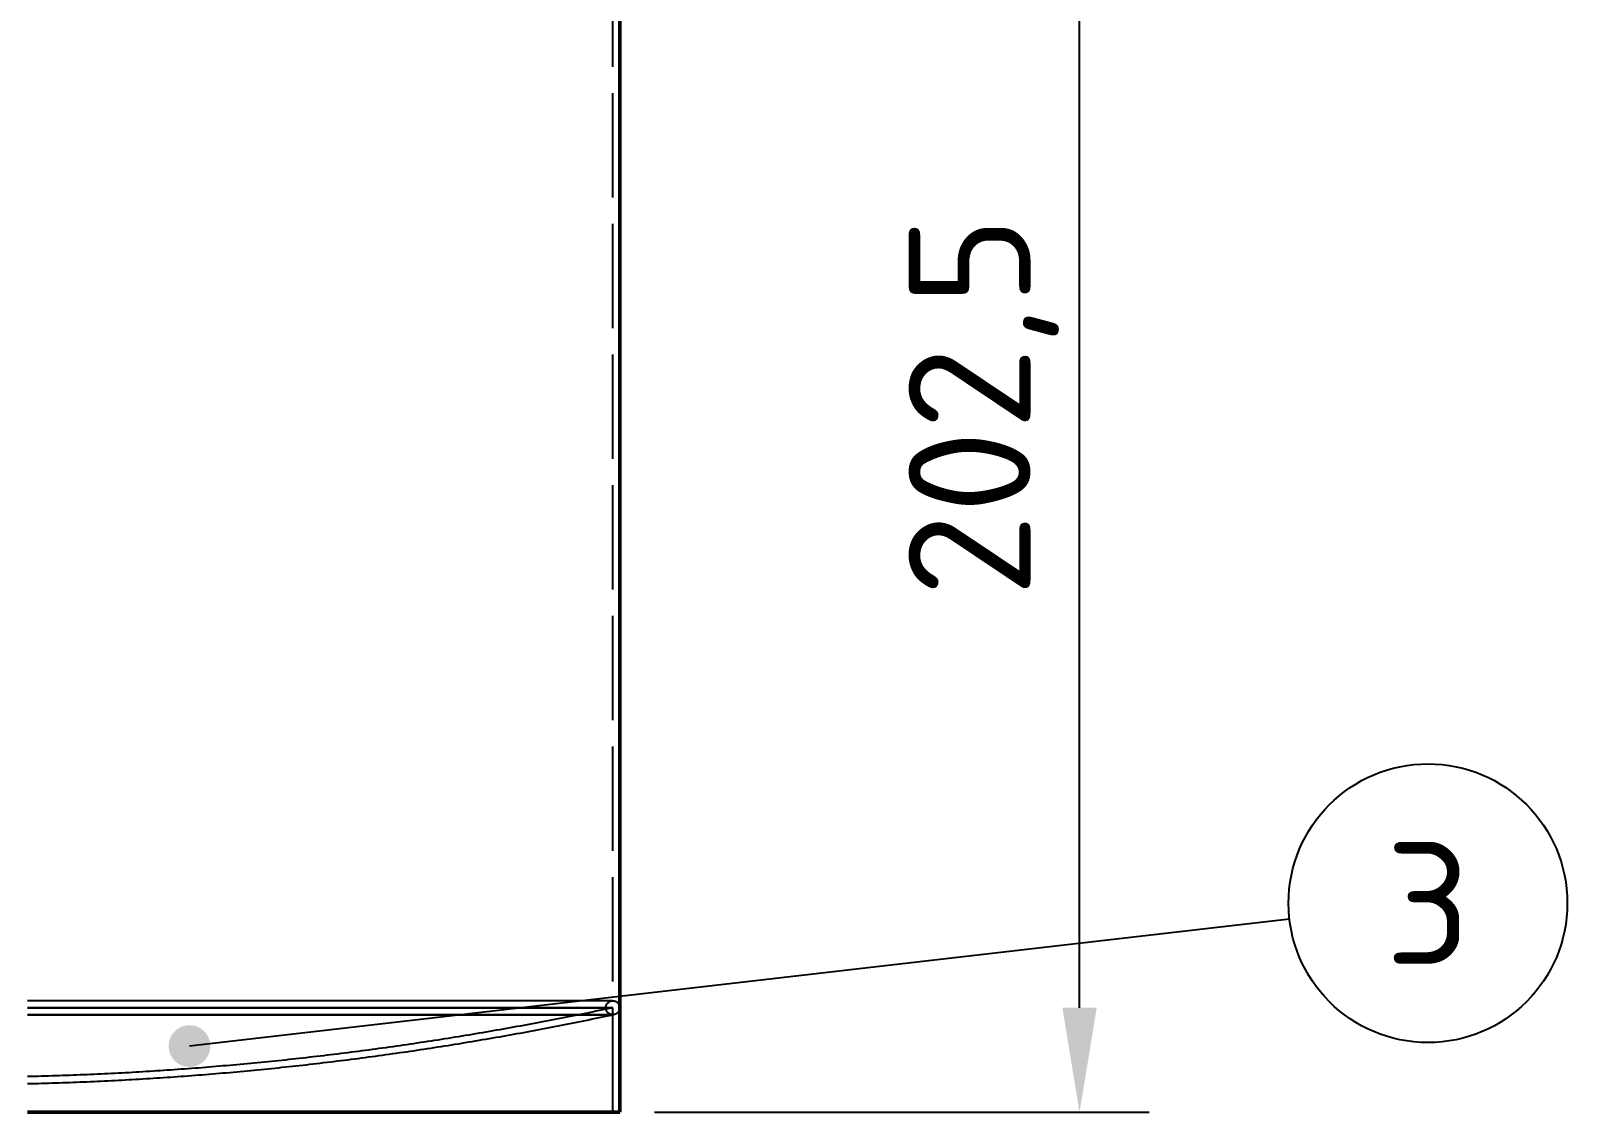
# Model space of a CAD drawing. Header units: millimetres. Extents: x 0 to 420, y 0 to 297.
# Drawn here: x 91.89 to 136, y 137 to 168.04 of the extents above; entities that cross this region are included whole.
import ezdxf
from ezdxf.enums import TextEntityAlignment as Align

# ---------------------------------------------------------------- set-up
doc = ezdxf.new("R2010")
doc.units = ezdxf.units.MM
doc.linetypes.add('ISO02-TRAZOS', pattern=[3.75, 3, -0.75])
for name, color, linetype, lineweight in [('01-VISIBLE', 7, 'CONTINUOUS', 50), ('02-OCULTA', 4, 'ISO02-TRAZOS', 25), ('04-COTA', 3, 'CONTINUOUS', 25), ('06-TEXTO', 7, 'CONTINUOUS', 25), ('08-FINA', 5, 'CONTINUOUS', 25)]:
    doc.layers.add(name, color=color, linetype=linetype, lineweight=lineweight)
doc.styles.add('ISO3098', font='isocpeur.ttf')
doc.dimstyles.new('FLAMA-ISO', dxfattribs={"dimtxt": 3.5, "dimasz": 3, "dimexe": 2, "dimexo": 1, "dimgap": 1, "dimtad": 1, "dimdec": 1, "dimtxsty": 'ISO3098', "dimcen": 2.5, "dimclrd": 3, "dimclre": 3, "dimclrt": 3, "dimazin": 3, "dimtfac": 1, "dimtmove": 0, "dimatfit": 3, "dimlwd": 25, "dimlwe": 25})

msp = doc.modelspace()

# ---------------------------------------------------------------- hatches: boundary and pattern name
at = {"layer": '08-FINA'}
h = msp.add_hatch(color=7, dxfattribs=at)
h.dxf.hatch_style = 1
edge = h.paths.add_edge_path()
edge.add_arc((96.45, 138.9), 0.6, 0, 360)

# ---------------------------------------------------------------- linework, layer by layer
at = {"layer": '01-VISIBLE'}
msp.add_line((108.8, 137), (108.8, 175.7), dxfattribs=at)
msp.add_lwpolyline([(91.8, 137), (91.9, 137), (92, 137), (92.1, 137), (92.2, 137), (92.3, 137), (92.4, 137), (92.5, 137), (92.6, 137), (92.7, 137), (92.8, 137), (92.9, 137), (93, 137), (93.1, 137), (93.2, 137), (93.3, 137), (93.4, 137), (93.5, 137), (93.6, 137), (93.7, 137), (93.8, 137), (93.9, 137), (94, 137), (94.1, 137), (94.2, 137), (94.3, 137), (94.4, 137), (94.5, 137), (94.6, 137), (94.7, 137), (94.8, 137), (94.9, 137), (95, 137), (95.1, 137), (95.2, 137), (95.3, 137), (95.4, 137), (95.5, 137), (95.6, 137), (95.7, 137), (95.8, 137), (95.9, 137), (96, 137), (96.1, 137), (96.2, 137), (96.3, 137), (96.4, 137), (96.5, 137), (96.6, 137), (96.7, 137), (96.8, 137), (96.9, 137), (97, 137), (97.1, 137), (97.2, 137), (97.3, 137), (97.4, 137), (97.5, 137), (97.6, 137), (97.7, 137), (97.8, 137), (97.9, 137), (98, 137), (98.1, 137), (98.2, 137), (98.3, 137), (98.4, 137), (98.5, 137), (98.6, 137), (98.7, 137), (98.8, 137), (98.9, 137), (99, 137), (99.1, 137), (99.2, 137), (99.3, 137), (99.4, 137), (99.5, 137), (99.6, 137), (99.7, 137), (99.8, 137), (99.9, 137), (100, 137), (100.1, 137), (100.2, 137), (100.3, 137), (100.4, 137), (100.5, 137), (100.6, 137), (100.7, 137), (100.8, 137), (100.9, 137), (101, 137), (101.1, 137), (101.2, 137), (101.3, 137), (101.4, 137), (101.5, 137), (101.6, 137), (101.7, 137), (101.8, 137), (101.9, 137), (102, 137), (102.1, 137), (102.2, 137), (102.3, 137), (102.4, 137), (102.5, 137), (102.6, 137), (102.7, 137), (102.8, 137), (102.9, 137), (103, 137), (103.1, 137), (103.2, 137), (103.3, 137), (103.4, 137), (103.5, 137), (103.6, 137), (103.7, 137), (103.8, 137), (103.9, 137), (104, 137), (104.1, 137), (104.2, 137), (104.3, 137), (104.4, 137), (104.5, 137), (104.6, 137), (104.7, 137), (104.8, 137), (104.9, 137), (105, 137), (105.1, 137), (105.2, 137), (105.3, 137), (105.4, 137), (105.5, 137), (105.6, 137), (105.7, 137), (105.8, 137), (105.9, 137), (106, 137), (106.1, 137), (106.2, 137), (106.3, 137), (106.4, 137), (106.5, 137), (106.6, 137), (106.7, 137), (106.8, 137), (106.9, 137), (107, 137), (107.1, 137), (107.2, 137), (107.3, 137), (107.4, 137), (107.5, 137), (107.6, 137), (107.7, 137), (107.8, 137), (107.9, 137), (108, 137), (108.1, 137), (108.2, 137), (108.3, 137), (108.4, 137), (108.5, 137), (108.6, 137), (108.7, 137), (108.8, 137)], dxfattribs=at)
at = {"layer": '02-OCULTA'}
for p, q in [((108.6, 137), (108.6, 232.2)), ((108.6, 139.8), (108.6, 140))]:
    msp.add_line(p, q, dxfattribs=at)
for points in [[(108.6, 140.2), (108.5, 140.2), (108.4, 140.2), (108.3, 140.2), (108.2, 140.2), (108.1, 140.2), (108, 140.2), (107.9, 140.2), (107.8, 140.2), (107.7, 140.2), (107.6, 140.2), (107.5, 140.2), (107.4, 140.2), (107.3, 140.2), (107.2, 140.2), (107.1, 140.2), (107, 140.2), (106.9, 140.2), (106.8, 140.2), (106.7, 140.2), (106.6, 140.2), (106.5, 140.2), (106.4, 140.2), (106.3, 140.2), (106.2, 140.2), (106.1, 140.2), (106, 140.2), (105.9, 140.2), (105.8, 140.2), (105.7, 140.2), (105.6, 140.2), (105.5, 140.2), (105.4, 140.2), (105.3, 140.2), (105.2, 140.2), (105.1, 140.2), (105, 140.2), (104.9, 140.2), (104.8, 140.2), (104.7, 140.2), (104.6, 140.2), (104.5, 140.2), (104.4, 140.2), (104.3, 140.2), (104.2, 140.2), (104.1, 140.2), (104, 140.2), (103.9, 140.2), (103.8, 140.2), (103.7, 140.2), (103.6, 140.2), (103.5, 140.2), (103.4, 140.2), (103.3, 140.2), (103.2, 140.2), (103.1, 140.2), (103, 140.2), (102.9, 140.2), (102.8, 140.2), (102.7, 140.2), (102.6, 140.2), (102.5, 140.2), (102.4, 140.2), (102.3, 140.2), (102.2, 140.2), (102.1, 140.2), (102, 140.2), (101.9, 140.2), (101.8, 140.2), (101.7, 140.2), (101.6, 140.2), (101.5, 140.2), (101.4, 140.2), (101.3, 140.2), (101.2, 140.2), (101.1, 140.2), (101, 140.2), (100.9, 140.2), (100.8, 140.2), (100.7, 140.2), (100.6, 140.2), (100.5, 140.2), (100.4, 140.2), (100.3, 140.2), (100.2, 140.2), (100.1, 140.2), (100, 140.2), (99.9, 140.2), (99.8, 140.2), (99.7, 140.2), (99.6, 140.2), (99.5, 140.2), (99.4, 140.2), (99.3, 140.2), (99.2, 140.2), (99.1, 140.2), (99, 140.2), (98.9, 140.2), (98.8, 140.2), (98.7, 140.2), (98.6, 140.2), (98.5, 140.2), (98.4, 140.2), (98.3, 140.2), (98.2, 140.2), (98.1, 140.2), (98, 140.2), (97.9, 140.2), (97.8, 140.2), (97.7, 140.2), (97.6, 140.2), (97.5, 140.2), (97.4, 140.2), (97.3, 140.2), (97.2, 140.2), (97.1, 140.2), (97, 140.2), (96.9, 140.2), (96.8, 140.2), (96.7, 140.2), (96.6, 140.2), (96.5, 140.2), (96.4, 140.2), (96.3, 140.2), (96.2, 140.2), (96.1, 140.2), (96, 140.2), (95.9, 140.2), (95.8, 140.2), (95.7, 140.2), (95.6, 140.2), (95.5, 140.2), (95.4, 140.2), (95.3, 140.2), (95.2, 140.2), (95.1, 140.2), (95, 140.2), (94.9, 140.2), (94.8, 140.2), (94.7, 140.2), (94.6, 140.2), (94.5, 140.2), (94.4, 140.2), (94.3, 140.2), (94.2, 140.2), (94.1, 140.2), (94, 140.2), (93.9, 140.2), (93.8, 140.2), (93.7, 140.2), (93.6, 140.2), (93.5, 140.2), (93.4, 140.2), (93.3, 140.2), (93.2, 140.2), (93.1, 140.2), (93, 140.2), (92.9, 140.2), (92.8, 140.2), (92.7, 140.2), (92.6, 140.2), (92.5, 140.2), (92.4, 140.2), (92.3, 140.2), (92.2, 140.2), (92.1, 140.2), (92, 140.2), (91.9, 140.2), (91.8, 140.2)], [(108.6, 140), (108.5, 140), (108.4, 140), (108.3, 140), (108.2, 140), (108.1, 140), (108, 140), (107.9, 140), (107.8, 140), (107.7, 140), (107.6, 140), (107.5, 140), (107.4, 140), (107.3, 140), (107.2, 140), (107.1, 140), (107, 140), (106.9, 140), (106.8, 140), (106.7, 140), (106.6, 140), (106.5, 140), (106.4, 140), (106.3, 140), (106.2, 140), (106.1, 140), (106, 140), (105.9, 140), (105.8, 140), (105.7, 140), (105.6, 140), (105.5, 140), (105.4, 140), (105.3, 140), (105.2, 140), (105.1, 140), (105, 140), (104.9, 140), (104.8, 140), (104.7, 140), (104.6, 140), (104.5, 140), (104.4, 140), (104.3, 140), (104.2, 140), (104.1, 140), (104, 140), (103.9, 140), (103.8, 140), (103.7, 140), (103.6, 140), (103.5, 140), (103.4, 140), (103.3, 140), (103.2, 140), (103.1, 140), (103, 140), (102.9, 140), (102.8, 140), (102.7, 140), (102.6, 140), (102.5, 140), (102.4, 140), (102.3, 140), (102.2, 140), (102.1, 140), (102, 140), (101.9, 140), (101.8, 140), (101.7, 140), (101.6, 140), (101.5, 140), (101.4, 140), (101.3, 140), (101.2, 140), (101.1, 140), (101, 140), (100.9, 140), (100.8, 140), (100.7, 140), (100.6, 140), (100.5, 140), (100.4, 140), (100.3, 140), (100.2, 140), (100.1, 140), (100, 140), (99.9, 140), (99.8, 140), (99.7, 140), (99.6, 140), (99.5, 140), (99.4, 140), (99.3, 140), (99.2, 140), (99.1, 140), (99, 140), (98.9, 140), (98.8, 140), (98.7, 140), (98.6, 140), (98.5, 140), (98.4, 140), (98.3, 140), (98.2, 140), (98.1, 140), (98, 140), (97.9, 140), (97.8, 140), (97.7, 140), (97.6, 140), (97.5, 140), (97.4, 140), (97.3, 140), (97.2, 140), (97.1, 140), (97, 140), (96.9, 140), (96.8, 140), (96.7, 140), (96.6, 140), (96.5, 140), (96.4, 140), (96.3, 140), (96.2, 140), (96.1, 140), (96, 140), (95.9, 140), (95.8, 140), (95.7, 140), (95.6, 140), (95.5, 140), (95.4, 140), (95.3, 140), (95.2, 140), (95.1, 140), (95, 140), (94.9, 140), (94.8, 140), (94.7, 140), (94.6, 140), (94.5, 140), (94.4, 140), (94.3, 140), (94.2, 140), (94.1, 140), (94, 140), (93.9, 140), (93.8, 140), (93.7, 140), (93.6, 140), (93.5, 140), (93.4, 140), (93.3, 140), (93.2, 140), (93.1, 140), (93, 140), (92.9, 140), (92.8, 140), (92.7, 140), (92.6, 140), (92.5, 140), (92.4, 140), (92.3, 140), (92.2, 140), (92.1, 140), (92, 140), (91.9, 140), (91.8, 140)], [(91.8, 140), (91.9, 140), (92, 140), (92.1, 140), (92.2, 140), (92.3, 140), (92.4, 140), (92.5, 140), (92.6, 140), (92.7, 140), (92.8, 140), (92.9, 140), (93, 140), (93.1, 140), (93.2, 140), (93.3, 140), (93.4, 140), (93.5, 140), (93.6, 140), (93.7, 140), (93.8, 140), (93.9, 140), (94, 140), (94.1, 140), (94.2, 140), (94.3, 140), (94.4, 140), (94.5, 140), (94.6, 140), (94.7, 140), (94.8, 140), (94.9, 140), (95, 140), (95.1, 140), (95.2, 140), (95.3, 140), (95.4, 140), (95.5, 140), (95.6, 140), (95.7, 140), (95.8, 140), (95.9, 140), (96, 140), (96.1, 140), (96.2, 140), (96.3, 140), (96.4, 140), (96.5, 140), (96.6, 140), (96.7, 140), (96.8, 140), (96.9, 140), (97, 140), (97.1, 140), (97.2, 140), (97.3, 140), (97.4, 140), (97.5, 140), (97.6, 140), (97.7, 140), (97.8, 140), (97.9, 140), (98, 140), (98.1, 140), (98.2, 140), (98.3, 140), (98.4, 140), (98.5, 140), (98.6, 140), (98.7, 140), (98.8, 140), (98.9, 140), (99, 140), (99.1, 140), (99.2, 140), (99.3, 140), (99.4, 140), (99.5, 140), (99.6, 140), (99.7, 140), (99.8, 140), (99.9, 140), (100, 140), (100.1, 140), (100.2, 140), (100.3, 140), (100.4, 140), (100.5, 140), (100.6, 140), (100.7, 140), (100.8, 140), (100.9, 140), (101, 140), (101.1, 140), (101.2, 140), (101.3, 140), (101.4, 140), (101.5, 140), (101.6, 140), (101.7, 140), (101.8, 140), (101.9, 140), (102, 140), (102.1, 140), (102.2, 140), (102.3, 140), (102.4, 140), (102.5, 140), (102.6, 140), (102.7, 140), (102.8, 140), (102.9, 140), (103, 140), (103.1, 140), (103.2, 140), (103.3, 140), (103.4, 140), (103.5, 140), (103.6, 140), (103.7, 140), (103.8, 140), (103.9, 140), (104, 140), (104.1, 140), (104.2, 140), (104.3, 140), (104.4, 140), (104.5, 140), (104.6, 140), (104.7, 140), (104.8, 140), (104.9, 140), (105, 140), (105.1, 140), (105.2, 140), (105.3, 140), (105.4, 140), (105.5, 140), (105.6, 140), (105.7, 140), (105.8, 140), (105.9, 140), (106, 140), (106.1, 140), (106.2, 140), (106.3, 140), (106.4, 140), (106.5, 140), (106.6, 140), (106.7, 140), (106.8, 140), (106.9, 140), (107, 140), (107.1, 140), (107.2, 140), (107.3, 140), (107.4, 140), (107.5, 140), (107.6, 140), (107.7, 140), (107.8, 140), (107.9, 140), (108, 140), (108.1, 140), (108.2, 140), (108.3, 140), (108.4, 140), (108.5, 140), (108.6, 140)], [(108.6, 140), (108.502, 139.979), (108.404, 139.959), (108.306, 139.938), (108.208, 139.918), (108.11, 139.897), (108.011, 139.877), (107.913, 139.857), (107.815, 139.837), (107.717, 139.817), (107.619, 139.797), (107.52, 139.777), (107.422, 139.757), (107.324, 139.738), (107.226, 139.718), (107.127, 139.699), (107.029, 139.68), (106.931, 139.661), (106.832, 139.642), (106.734, 139.623), (106.635, 139.604), (106.537, 139.585), (106.438, 139.567), (106.34, 139.548), (106.241, 139.53), (106.143, 139.512), (106.044, 139.493), (105.946, 139.475), (105.847, 139.457), (105.748, 139.439), (105.65, 139.422), (105.551, 139.404), (105.452, 139.387), (105.354, 139.369), (105.255, 139.352), (105.156, 139.335), (105.058, 139.317), (104.959, 139.3), (104.86, 139.284), (104.761, 139.267), (104.662, 139.25), (104.564, 139.234), (104.465, 139.217), (104.366, 139.201), (104.267, 139.185), (104.168, 139.168), (104.069, 139.152), (103.97, 139.136), (103.871, 139.121), (103.772, 139.105), (103.673, 139.089), (103.574, 139.074), (103.475, 139.058), (103.376, 139.043), (103.277, 139.028), (103.178, 139.013), (103.079, 138.998), (102.98, 138.983), (102.881, 138.968), (102.782, 138.954), (102.682, 138.939), (102.583, 138.925), (102.484, 138.911), (102.385, 138.896), (102.286, 138.882), (102.186, 138.868), (102.087, 138.854), (101.988, 138.841), (101.889, 138.827), (101.789, 138.814), (101.69, 138.8), (101.591, 138.787), (101.491, 138.774), (101.392, 138.761), (101.293, 138.748), (101.193, 138.735), (101.094, 138.722), (100.994, 138.709), (100.895, 138.697), (100.795, 138.684), (100.696, 138.672), (100.597, 138.66), (100.497, 138.648), (100.398, 138.636), (100.298, 138.624), (100.199, 138.612), (100.099, 138.6), (99.999, 138.589), (99.9, 138.577), (99.8, 138.566), (99.701, 138.555), (99.601, 138.544), (99.502, 138.533), (99.402, 138.522), (99.302, 138.511), (99.203, 138.5), (99.103, 138.49), (99.003, 138.479), (98.904, 138.469), (98.804, 138.459), (98.704, 138.449), (98.604, 138.439), (98.505, 138.429), (98.405, 138.419), (98.305, 138.41), (98.206, 138.4), (98.106, 138.391), (98.006, 138.381), (97.906, 138.372), (97.806, 138.363), (97.707, 138.354), (97.607, 138.345), (97.507, 138.336), (97.407, 138.328), (97.307, 138.319), (97.207, 138.311), (97.107, 138.302), (97.008, 138.294), (96.908, 138.286), (96.808, 138.278), (96.708, 138.27), (96.608, 138.262), (96.508, 138.255), (96.408, 138.247), (96.308, 138.24), (96.208, 138.233), (96.108, 138.225), (96.008, 138.218), (95.908, 138.211), (95.808, 138.204), (95.708, 138.198), (95.608, 138.191), (95.508, 138.185), (95.408, 138.178), (95.308, 138.172), (95.208, 138.166), (95.108, 138.16), (95.008, 138.154), (94.908, 138.148), (94.808, 138.142), (94.708, 138.136), (94.608, 138.131), (94.508, 138.126), (94.408, 138.12), (94.308, 138.115), (94.208, 138.11), (94.108, 138.105), (94.007, 138.1), (93.907, 138.096), (93.807, 138.091), (93.707, 138.087), (93.607, 138.082), (93.507, 138.078), (93.407, 138.074), (93.307, 138.07), (93.207, 138.066), (93.106, 138.062), (93.006, 138.058), (92.906, 138.055), (92.806, 138.051), (92.706, 138.048), (92.606, 138.045), (92.505, 138.042), (92.405, 138.039), (92.305, 138.036), (92.205, 138.033), (92.105, 138.03), (92.005, 138.028), (91.904, 138.025), (91.804, 138.023)], [(108.6, 140.2), (108.5, 140.2), (108.399, 140.2), (108.299, 140.2), (108.199, 140.2), (108.099, 140.2), (107.998, 140.2), (107.898, 140.2), (107.798, 140.2), (107.698, 140.2), (107.597, 140.2), (107.497, 140.2), (107.397, 140.2), (107.297, 140.2), (107.196, 140.2), (107.096, 140.2), (106.996, 140.2), (106.895, 140.2), (106.795, 140.2), (106.695, 140.2), (106.595, 140.2), (106.494, 140.2), (106.394, 140.2), (106.294, 140.2), (106.194, 140.2), (106.093, 140.2), (105.993, 140.2), (105.893, 140.2), (105.793, 140.2), (105.692, 140.2), (105.592, 140.2), (105.492, 140.2), (105.391, 140.2), (105.291, 140.2), (105.191, 140.2), (105.091, 140.2), (104.99, 140.2), (104.89, 140.2), (104.79, 140.2), (104.69, 140.2), (104.589, 140.2), (104.489, 140.2), (104.389, 140.2), (104.289, 140.2), (104.188, 140.2), (104.088, 140.2), (103.988, 140.2), (103.887, 140.2), (103.787, 140.2), (103.687, 140.2), (103.587, 140.2), (103.486, 140.2), (103.386, 140.2), (103.286, 140.2), (103.186, 140.2), (103.085, 140.2), (102.985, 140.2), (102.885, 140.2), (102.785, 140.2), (102.684, 140.2), (102.584, 140.2), (102.484, 140.2), (102.383, 140.2), (102.283, 140.2), (102.183, 140.2), (102.083, 140.2), (101.982, 140.2), (101.882, 140.2), (101.782, 140.2), (101.682, 140.2), (101.581, 140.2), (101.481, 140.2), (101.381, 140.2), (101.281, 140.2), (101.18, 140.2), (101.08, 140.2), (100.98, 140.2), (100.879, 140.2), (100.779, 140.2), (100.679, 140.2), (100.579, 140.2), (100.478, 140.2), (100.378, 140.2), (100.278, 140.2), (100.178, 140.2), (100.077, 140.2), (99.977, 140.2), (99.877, 140.2), (99.777, 140.2), (99.676, 140.2), (99.576, 140.2), (99.476, 140.2), (99.375, 140.2), (99.275, 140.2), (99.175, 140.2), (99.075, 140.2), (98.974, 140.2), (98.874, 140.2), (98.774, 140.2), (98.674, 140.2), (98.573, 140.2), (98.473, 140.2), (98.373, 140.2), (98.273, 140.2), (98.172, 140.2), (98.072, 140.2), (97.972, 140.2), (97.871, 140.2), (97.771, 140.2), (97.671, 140.2), (97.571, 140.2), (97.47, 140.2), (97.37, 140.2), (97.27, 140.2), (97.17, 140.2), (97.069, 140.2), (96.969, 140.2), (96.869, 140.2), (96.769, 140.2), (96.668, 140.2), (96.568, 140.2), (96.468, 140.2), (96.367, 140.2), (96.267, 140.2), (96.167, 140.2), (96.067, 140.2), (95.966, 140.2), (95.866, 140.2), (95.766, 140.2), (95.666, 140.2), (95.565, 140.2), (95.465, 140.2), (95.365, 140.2), (95.265, 140.2), (95.164, 140.2), (95.064, 140.2), (94.964, 140.2), (94.863, 140.2), (94.763, 140.2), (94.663, 140.2), (94.563, 140.2), (94.462, 140.2), (94.362, 140.2), (94.262, 140.2), (94.162, 140.2), (94.061, 140.2), (93.961, 140.2), (93.861, 140.2), (93.761, 140.2), (93.66, 140.2), (93.56, 140.2), (93.46, 140.2), (93.359, 140.2), (93.259, 140.2), (93.159, 140.2), (93.059, 140.2), (92.958, 140.2), (92.858, 140.2), (92.758, 140.2), (92.658, 140.2), (92.557, 140.2), (92.457, 140.2), (92.357, 140.2), (92.257, 140.2), (92.156, 140.2), (92.056, 140.2), (91.956, 140.2), (91.855, 140.2)], [(108.6, 139.8), (108.5, 139.8), (108.4, 139.8), (108.3, 139.8), (108.2, 139.8), (108.1, 139.8), (108, 139.8), (107.9, 139.8), (107.8, 139.8), (107.7, 139.8), (107.6, 139.8), (107.5, 139.8), (107.4, 139.8), (107.3, 139.8), (107.2, 139.8), (107.1, 139.8), (107, 139.8), (106.9, 139.8), (106.8, 139.8), (106.7, 139.8), (106.6, 139.8), (106.5, 139.8), (106.4, 139.8), (106.3, 139.8), (106.2, 139.8), (106.1, 139.8), (106, 139.8), (105.9, 139.8), (105.8, 139.8), (105.7, 139.8), (105.6, 139.8), (105.5, 139.8), (105.4, 139.8), (105.3, 139.8), (105.2, 139.8), (105.1, 139.8), (105, 139.8), (104.9, 139.8), (104.8, 139.8), (104.7, 139.8), (104.6, 139.8), (104.5, 139.8), (104.4, 139.8), (104.3, 139.8), (104.2, 139.8), (104.1, 139.8), (104, 139.8), (103.9, 139.8), (103.8, 139.8), (103.7, 139.8), (103.6, 139.8), (103.5, 139.8), (103.4, 139.8), (103.3, 139.8), (103.2, 139.8), (103.1, 139.8), (103, 139.8), (102.9, 139.8), (102.8, 139.8), (102.7, 139.8), (102.6, 139.8), (102.5, 139.8), (102.4, 139.8), (102.3, 139.8), (102.2, 139.8), (102.1, 139.8), (102, 139.8), (101.9, 139.8), (101.8, 139.8), (101.7, 139.8), (101.6, 139.8), (101.5, 139.8), (101.4, 139.8), (101.3, 139.8), (101.2, 139.8), (101.1, 139.8), (101, 139.8), (100.9, 139.8), (100.8, 139.8), (100.7, 139.8), (100.6, 139.8), (100.5, 139.8), (100.4, 139.8), (100.3, 139.8), (100.2, 139.8), (100.1, 139.8), (100, 139.8), (99.9, 139.8), (99.8, 139.8), (99.7, 139.8), (99.6, 139.8), (99.5, 139.8), (99.4, 139.8), (99.3, 139.8), (99.2, 139.8), (99.1, 139.8), (99, 139.8), (98.9, 139.8), (98.8, 139.8), (98.7, 139.8), (98.6, 139.8), (98.5, 139.8), (98.4, 139.8), (98.3, 139.8), (98.2, 139.8), (98.1, 139.8), (98, 139.8), (97.9, 139.8), (97.8, 139.8), (97.7, 139.8), (97.6, 139.8), (97.5, 139.8), (97.4, 139.8), (97.3, 139.8), (97.2, 139.8), (97.1, 139.8), (97, 139.8), (96.9, 139.8), (96.8, 139.8), (96.7, 139.8), (96.6, 139.8), (96.5, 139.8), (96.4, 139.8), (96.3, 139.8), (96.2, 139.8), (96.1, 139.8), (96, 139.8), (95.9, 139.8), (95.8, 139.8), (95.7, 139.8), (95.6, 139.8), (95.5, 139.8), (95.4, 139.8), (95.3, 139.8), (95.2, 139.8), (95.1, 139.8), (95, 139.8), (94.9, 139.8), (94.8, 139.8), (94.7, 139.8), (94.6, 139.8), (94.5, 139.8), (94.4, 139.8), (94.3, 139.8), (94.2, 139.8), (94.1, 139.8), (94, 139.8), (93.9, 139.8), (93.8, 139.8), (93.7, 139.8), (93.6, 139.8), (93.5, 139.8), (93.4, 139.8), (93.3, 139.8), (93.2, 139.8), (93.1, 139.8), (93, 139.8), (92.9, 139.8), (92.8, 139.8), (92.7, 139.8), (92.6, 139.8), (92.5, 139.8), (92.4, 139.8), (92.3, 139.8), (92.2, 139.8), (92.1, 139.8), (92, 139.8), (91.9, 139.8), (91.8, 139.8)], [(91.8, 139.8), (91.9, 139.8), (92, 139.8), (92.1, 139.8), (92.2, 139.8), (92.3, 139.8), (92.4, 139.8), (92.5, 139.8), (92.6, 139.8), (92.7, 139.8), (92.8, 139.8), (92.9, 139.8), (93, 139.8), (93.1, 139.8), (93.2, 139.8), (93.3, 139.8), (93.4, 139.8), (93.5, 139.8), (93.6, 139.8), (93.7, 139.8), (93.8, 139.8), (93.9, 139.8), (94, 139.8), (94.1, 139.8), (94.2, 139.8), (94.3, 139.8), (94.4, 139.8), (94.5, 139.8), (94.6, 139.8), (94.7, 139.8), (94.8, 139.8), (94.9, 139.8), (95, 139.8), (95.1, 139.8), (95.2, 139.8), (95.3, 139.8), (95.4, 139.8), (95.5, 139.8), (95.6, 139.8), (95.7, 139.8), (95.8, 139.8), (95.9, 139.8), (96, 139.8), (96.1, 139.8), (96.2, 139.8), (96.3, 139.8), (96.4, 139.8), (96.5, 139.8), (96.6, 139.8), (96.7, 139.8), (96.8, 139.8), (96.9, 139.8), (97, 139.8), (97.1, 139.8), (97.2, 139.8), (97.3, 139.8), (97.4, 139.8), (97.5, 139.8), (97.6, 139.8), (97.7, 139.8), (97.8, 139.8), (97.9, 139.8), (98, 139.8), (98.1, 139.8), (98.2, 139.8), (98.3, 139.8), (98.4, 139.8), (98.5, 139.8), (98.6, 139.8), (98.7, 139.8), (98.8, 139.8), (98.9, 139.8), (99, 139.8), (99.1, 139.8), (99.2, 139.8), (99.3, 139.8), (99.4, 139.8), (99.5, 139.8), (99.6, 139.8), (99.7, 139.8), (99.8, 139.8), (99.9, 139.8), (100, 139.8), (100.1, 139.8), (100.2, 139.8), (100.3, 139.8), (100.4, 139.8), (100.5, 139.8), (100.6, 139.8), (100.7, 139.8), (100.8, 139.8), (100.9, 139.8), (101, 139.8), (101.1, 139.8), (101.2, 139.8), (101.3, 139.8), (101.4, 139.8), (101.5, 139.8), (101.6, 139.8), (101.7, 139.8), (101.8, 139.8), (101.9, 139.8), (102, 139.8), (102.1, 139.8), (102.2, 139.8), (102.3, 139.8), (102.4, 139.8), (102.5, 139.8), (102.6, 139.8), (102.7, 139.8), (102.8, 139.8), (102.9, 139.8), (103, 139.8), (103.1, 139.8), (103.2, 139.8), (103.3, 139.8), (103.4, 139.8), (103.5, 139.8), (103.6, 139.8), (103.7, 139.8), (103.8, 139.8), (103.9, 139.8), (104, 139.8), (104.1, 139.8), (104.2, 139.8), (104.3, 139.8), (104.4, 139.8), (104.5, 139.8), (104.6, 139.8), (104.7, 139.8), (104.8, 139.8), (104.9, 139.8), (105, 139.8), (105.1, 139.8), (105.2, 139.8), (105.3, 139.8), (105.4, 139.8), (105.5, 139.8), (105.6, 139.8), (105.7, 139.8), (105.8, 139.8), (105.9, 139.8), (106, 139.8), (106.1, 139.8), (106.2, 139.8), (106.3, 139.8), (106.4, 139.8), (106.5, 139.8), (106.6, 139.8), (106.7, 139.8), (106.8, 139.8), (106.9, 139.8), (107, 139.8), (107.1, 139.8), (107.2, 139.8), (107.3, 139.8), (107.4, 139.8), (107.5, 139.8), (107.6, 139.8), (107.7, 139.8), (107.8, 139.8), (107.9, 139.8), (108, 139.8), (108.1, 139.8), (108.2, 139.8), (108.3, 139.8), (108.4, 139.8), (108.5, 139.8), (108.6, 139.8)], [(91.8, 139.8), (91.9, 139.8), (92, 139.8), (92.1, 139.8), (92.2, 139.8), (92.3, 139.8), (92.4, 139.8), (92.5, 139.8), (92.6, 139.8), (92.7, 139.8), (92.8, 139.8), (92.9, 139.8), (93, 139.8), (93.1, 139.8), (93.2, 139.8), (93.3, 139.8), (93.4, 139.8), (93.5, 139.8), (93.6, 139.8), (93.7, 139.8), (93.8, 139.8), (93.9, 139.8), (94, 139.8), (94.1, 139.8), (94.2, 139.8), (94.3, 139.8), (94.4, 139.8), (94.5, 139.8), (94.6, 139.8), (94.7, 139.8), (94.8, 139.8), (94.9, 139.8), (95, 139.8), (95.1, 139.8), (95.2, 139.8), (95.3, 139.8), (95.4, 139.8), (95.5, 139.8), (95.6, 139.8), (95.7, 139.8), (95.8, 139.8), (95.9, 139.8), (96, 139.8), (96.1, 139.8), (96.2, 139.8), (96.3, 139.8), (96.4, 139.8), (96.5, 139.8), (96.6, 139.8), (96.7, 139.8), (96.8, 139.8), (96.9, 139.8), (97, 139.8), (97.1, 139.8), (97.2, 139.8), (97.3, 139.8), (97.4, 139.8), (97.5, 139.8), (97.6, 139.8), (97.7, 139.8), (97.8, 139.8), (97.9, 139.8), (98, 139.8), (98.1, 139.8), (98.2, 139.8), (98.3, 139.8), (98.4, 139.8), (98.5, 139.8), (98.6, 139.8), (98.7, 139.8), (98.8, 139.8), (98.9, 139.8), (99, 139.8), (99.1, 139.8), (99.2, 139.8), (99.3, 139.8), (99.4, 139.8), (99.5, 139.8), (99.6, 139.8), (99.7, 139.8), (99.8, 139.8), (99.9, 139.8), (100, 139.8), (100.1, 139.8), (100.2, 139.8), (100.3, 139.8), (100.4, 139.8), (100.5, 139.8), (100.6, 139.8), (100.7, 139.8), (100.8, 139.8), (100.9, 139.8), (101, 139.8), (101.1, 139.8), (101.2, 139.8), (101.3, 139.8), (101.4, 139.8), (101.5, 139.8), (101.6, 139.8), (101.7, 139.8), (101.8, 139.8), (101.9, 139.8), (102, 139.8), (102.1, 139.8), (102.2, 139.8), (102.3, 139.8), (102.4, 139.8), (102.5, 139.8), (102.6, 139.8), (102.7, 139.8), (102.8, 139.8), (102.9, 139.8), (103, 139.8), (103.1, 139.8), (103.2, 139.8), (103.3, 139.8), (103.4, 139.8), (103.5, 139.8), (103.6, 139.8), (103.7, 139.8), (103.8, 139.8), (103.9, 139.8), (104, 139.8), (104.1, 139.8), (104.2, 139.8), (104.3, 139.8), (104.4, 139.8), (104.5, 139.8), (104.6, 139.8), (104.7, 139.8), (104.8, 139.8), (104.9, 139.8), (105, 139.8), (105.1, 139.8), (105.2, 139.8), (105.3, 139.8), (105.4, 139.8), (105.5, 139.8), (105.6, 139.8), (105.7, 139.8), (105.8, 139.8), (105.9, 139.8), (106, 139.8), (106.1, 139.8), (106.2, 139.8), (106.3, 139.8), (106.4, 139.8), (106.5, 139.8), (106.6, 139.8), (106.7, 139.8), (106.8, 139.8), (106.9, 139.8), (107, 139.8), (107.1, 139.8), (107.2, 139.8), (107.3, 139.8), (107.4, 139.8), (107.5, 139.8), (107.6, 139.8), (107.7, 139.8), (107.8, 139.8), (107.9, 139.8), (108, 139.8), (108.1, 139.8), (108.2, 139.8), (108.3, 139.8), (108.4, 139.8), (108.5, 139.8), (108.6, 139.8)], [(91.804, 137.823), (91.904, 137.825), (92.005, 137.828), (92.105, 137.83), (92.205, 137.833), (92.305, 137.836), (92.405, 137.839), (92.505, 137.842), (92.606, 137.845), (92.706, 137.848), (92.806, 137.851), (92.906, 137.855), (93.006, 137.858), (93.106, 137.862), (93.207, 137.866), (93.307, 137.87), (93.407, 137.874), (93.507, 137.878), (93.607, 137.882), (93.707, 137.887), (93.807, 137.891), (93.907, 137.896), (94.007, 137.9), (94.108, 137.905), (94.208, 137.91), (94.308, 137.915), (94.408, 137.92), (94.508, 137.926), (94.608, 137.931), (94.708, 137.936), (94.808, 137.942), (94.908, 137.948), (95.008, 137.954), (95.108, 137.96), (95.208, 137.966), (95.308, 137.972), (95.408, 137.978), (95.508, 137.985), (95.608, 137.991), (95.708, 137.998), (95.808, 138.004), (95.908, 138.011), (96.008, 138.018), (96.108, 138.025), (96.208, 138.033), (96.308, 138.04), (96.408, 138.047), (96.508, 138.055), (96.608, 138.062), (96.708, 138.07), (96.808, 138.078), (96.908, 138.086), (97.008, 138.094), (97.107, 138.102), (97.207, 138.111), (97.307, 138.119), (97.407, 138.128), (97.507, 138.136), (97.607, 138.145), (97.707, 138.154), (97.806, 138.163), (97.906, 138.172), (98.006, 138.181), (98.106, 138.191), (98.206, 138.2), (98.305, 138.21), (98.405, 138.219), (98.505, 138.229), (98.604, 138.239), (98.704, 138.249), (98.804, 138.259), (98.904, 138.269), (99.003, 138.279), (99.103, 138.29), (99.203, 138.3), (99.302, 138.311), (99.402, 138.322), (99.502, 138.333), (99.601, 138.344), (99.701, 138.355), (99.8, 138.366), (99.9, 138.377), (99.999, 138.389), (100.099, 138.4), (100.199, 138.412), (100.298, 138.424), (100.398, 138.436), (100.497, 138.448), (100.597, 138.46), (100.696, 138.472), (100.795, 138.484), (100.895, 138.497), (100.994, 138.509), (101.094, 138.522), (101.193, 138.535), (101.293, 138.548), (101.392, 138.561), (101.491, 138.574), (101.591, 138.587), (101.69, 138.6), (101.789, 138.614), (101.889, 138.627), (101.988, 138.641), (102.087, 138.654), (102.186, 138.668), (102.286, 138.682), (102.385, 138.696), (102.484, 138.711), (102.583, 138.725), (102.682, 138.739), (102.782, 138.754), (102.881, 138.768), (102.98, 138.783), (103.079, 138.798), (103.178, 138.813), (103.277, 138.828), (103.376, 138.843), (103.475, 138.858), (103.574, 138.874), (103.673, 138.889), (103.772, 138.905), (103.871, 138.921), (103.97, 138.936), (104.069, 138.952), (104.168, 138.968), (104.267, 138.985), (104.366, 139.001), (104.465, 139.017), (104.564, 139.034), (104.662, 139.05), (104.761, 139.067), (104.86, 139.084), (104.959, 139.1), (105.058, 139.117), (105.156, 139.135), (105.255, 139.152), (105.354, 139.169), (105.452, 139.187), (105.551, 139.204), (105.65, 139.222), (105.748, 139.239), (105.847, 139.257), (105.946, 139.275), (106.044, 139.293), (106.143, 139.312), (106.241, 139.33), (106.34, 139.348), (106.438, 139.367), (106.537, 139.385), (106.635, 139.404), (106.734, 139.423), (106.832, 139.442), (106.931, 139.461), (107.029, 139.48), (107.127, 139.499), (107.226, 139.518), (107.324, 139.538), (107.422, 139.557), (107.52, 139.577), (107.619, 139.597), (107.717, 139.617), (107.815, 139.637), (107.913, 139.657), (108.011, 139.677), (108.11, 139.697), (108.208, 139.718), (108.306, 139.738), (108.404, 139.759), (108.502, 139.779), (108.6, 139.8)], [(91.855, 139.8), (91.956, 139.8), (92.056, 139.8), (92.156, 139.8), (92.257, 139.8), (92.357, 139.8), (92.457, 139.8), (92.557, 139.8), (92.658, 139.8), (92.758, 139.8), (92.858, 139.8), (92.958, 139.8), (93.059, 139.8), (93.159, 139.8), (93.259, 139.8), (93.359, 139.8), (93.46, 139.8), (93.56, 139.8), (93.66, 139.8), (93.761, 139.8), (93.861, 139.8), (93.961, 139.8), (94.061, 139.8), (94.162, 139.8), (94.262, 139.8), (94.362, 139.8), (94.462, 139.8), (94.563, 139.8), (94.663, 139.8), (94.763, 139.8), (94.863, 139.8), (94.964, 139.8), (95.064, 139.8), (95.164, 139.8), (95.265, 139.8), (95.365, 139.8), (95.465, 139.8), (95.565, 139.8), (95.666, 139.8), (95.766, 139.8), (95.866, 139.8), (95.966, 139.8), (96.067, 139.8), (96.167, 139.8), (96.267, 139.8), (96.367, 139.8), (96.468, 139.8), (96.568, 139.8), (96.668, 139.8), (96.769, 139.8), (96.869, 139.8), (96.969, 139.8), (97.069, 139.8), (97.17, 139.8), (97.27, 139.8), (97.37, 139.8), (97.47, 139.8), (97.571, 139.8), (97.671, 139.8), (97.771, 139.8), (97.871, 139.8), (97.972, 139.8), (98.072, 139.8), (98.172, 139.8), (98.273, 139.8), (98.373, 139.8), (98.473, 139.8), (98.573, 139.8), (98.674, 139.8), (98.774, 139.8), (98.874, 139.8), (98.974, 139.8), (99.075, 139.8), (99.175, 139.8), (99.275, 139.8), (99.375, 139.8), (99.476, 139.8), (99.576, 139.8), (99.676, 139.8), (99.777, 139.8), (99.877, 139.8), (99.977, 139.8), (100.077, 139.8), (100.178, 139.8), (100.278, 139.8), (100.378, 139.8), (100.478, 139.8), (100.579, 139.8), (100.679, 139.8), (100.779, 139.8), (100.879, 139.8), (100.98, 139.8), (101.08, 139.8), (101.18, 139.8), (101.281, 139.8), (101.381, 139.8), (101.481, 139.8), (101.581, 139.8), (101.682, 139.8), (101.782, 139.8), (101.882, 139.8), (101.982, 139.8), (102.083, 139.8), (102.183, 139.8), (102.283, 139.8), (102.383, 139.8), (102.484, 139.8), (102.584, 139.8), (102.684, 139.8), (102.785, 139.8), (102.885, 139.8), (102.985, 139.8), (103.085, 139.8), (103.186, 139.8), (103.286, 139.8), (103.386, 139.8), (103.486, 139.8), (103.587, 139.8), (103.687, 139.8), (103.787, 139.8), (103.887, 139.8), (103.988, 139.8), (104.088, 139.8), (104.188, 139.8), (104.289, 139.8), (104.389, 139.8), (104.489, 139.8), (104.589, 139.8), (104.69, 139.8), (104.79, 139.8), (104.89, 139.8), (104.99, 139.8), (105.091, 139.8), (105.191, 139.8), (105.291, 139.8), (105.391, 139.8), (105.492, 139.8), (105.592, 139.8), (105.692, 139.8), (105.793, 139.8), (105.893, 139.8), (105.993, 139.8), (106.093, 139.8), (106.194, 139.8), (106.294, 139.8), (106.394, 139.8), (106.494, 139.8), (106.595, 139.8), (106.695, 139.8), (106.795, 139.8), (106.895, 139.8), (106.996, 139.8), (107.096, 139.8), (107.196, 139.8), (107.297, 139.8), (107.397, 139.8), (107.497, 139.8), (107.597, 139.8), (107.698, 139.8), (107.798, 139.8), (107.898, 139.8), (107.998, 139.8), (108.099, 139.8), (108.199, 139.8), (108.299, 139.8), (108.399, 139.8), (108.5, 139.8), (108.6, 139.8)], [(108.8, 137), (108.7, 137), (108.6, 137), (108.5, 137), (108.4, 137), (108.3, 137), (108.2, 137), (108.1, 137), (108, 137), (107.9, 137), (107.8, 137), (107.7, 137), (107.6, 137), (107.5, 137), (107.4, 137), (107.3, 137), (107.2, 137), (107.1, 137), (107, 137), (106.9, 137), (106.8, 137), (106.7, 137), (106.6, 137), (106.5, 137), (106.4, 137), (106.3, 137), (106.2, 137), (106.1, 137), (106, 137), (105.9, 137), (105.8, 137), (105.7, 137), (105.6, 137), (105.5, 137), (105.4, 137), (105.3, 137), (105.2, 137), (105.1, 137), (105, 137), (104.9, 137), (104.8, 137), (104.7, 137), (104.6, 137), (104.5, 137), (104.4, 137), (104.3, 137), (104.2, 137), (104.1, 137), (104, 137), (103.9, 137), (103.8, 137), (103.7, 137), (103.6, 137), (103.5, 137), (103.4, 137), (103.3, 137), (103.2, 137), (103.1, 137), (103, 137), (102.9, 137), (102.8, 137), (102.7, 137), (102.6, 137), (102.5, 137), (102.4, 137), (102.3, 137), (102.2, 137), (102.1, 137), (102, 137), (101.9, 137), (101.8, 137), (101.7, 137), (101.6, 137), (101.5, 137), (101.4, 137), (101.3, 137), (101.2, 137), (101.1, 137), (101, 137), (100.9, 137), (100.8, 137), (100.7, 137), (100.6, 137), (100.5, 137), (100.4, 137), (100.3, 137), (100.2, 137), (100.1, 137), (100, 137), (99.9, 137), (99.8, 137), (99.7, 137), (99.6, 137), (99.5, 137), (99.4, 137), (99.3, 137), (99.2, 137), (99.1, 137), (99, 137), (98.9, 137), (98.8, 137), (98.7, 137), (98.6, 137), (98.5, 137), (98.4, 137), (98.3, 137), (98.2, 137), (98.1, 137), (98, 137), (97.9, 137), (97.8, 137), (97.7, 137), (97.6, 137), (97.5, 137), (97.4, 137), (97.3, 137), (97.2, 137), (97.1, 137), (97, 137), (96.9, 137), (96.8, 137), (96.7, 137), (96.6, 137), (96.5, 137), (96.4, 137), (96.3, 137), (96.2, 137), (96.1, 137), (96, 137), (95.9, 137), (95.8, 137), (95.7, 137), (95.6, 137), (95.5, 137), (95.4, 137), (95.3, 137), (95.2, 137), (95.1, 137), (95, 137), (94.9, 137), (94.8, 137), (94.7, 137), (94.6, 137), (94.5, 137), (94.4, 137), (94.3, 137), (94.2, 137), (94.1, 137), (94, 137), (93.9, 137), (93.8, 137), (93.7, 137), (93.6, 137), (93.5, 137), (93.4, 137), (93.3, 137), (93.2, 137), (93.1, 137), (93, 137), (92.9, 137), (92.8, 137), (92.7, 137), (92.6, 137), (92.5, 137), (92.4, 137), (92.3, 137), (92.2, 137), (92.1, 137), (92, 137), (91.9, 137), (91.8, 137)], [(108.6, 137), (108.5, 137), (108.4, 137), (108.3, 137), (108.2, 137), (108.1, 137), (108, 137), (107.9, 137), (107.8, 137), (107.7, 137), (107.6, 137), (107.5, 137), (107.4, 137), (107.3, 137), (107.2, 137), (107.1, 137), (107, 137), (106.9, 137), (106.8, 137), (106.7, 137), (106.6, 137), (106.5, 137), (106.4, 137), (106.3, 137), (106.2, 137), (106.1, 137), (106, 137), (105.9, 137), (105.8, 137), (105.7, 137), (105.6, 137), (105.5, 137), (105.4, 137), (105.3, 137), (105.2, 137), (105.1, 137), (105, 137), (104.9, 137), (104.8, 137), (104.7, 137), (104.6, 137), (104.5, 137), (104.4, 137), (104.3, 137), (104.2, 137), (104.1, 137), (104, 137), (103.9, 137), (103.8, 137), (103.7, 137), (103.6, 137), (103.5, 137), (103.4, 137), (103.3, 137), (103.2, 137), (103.1, 137), (103, 137), (102.9, 137), (102.8, 137), (102.7, 137), (102.6, 137), (102.5, 137), (102.4, 137), (102.3, 137), (102.2, 137), (102.1, 137), (102, 137), (101.9, 137), (101.8, 137), (101.7, 137), (101.6, 137), (101.5, 137), (101.4, 137), (101.3, 137), (101.2, 137), (101.1, 137), (101, 137), (100.9, 137), (100.8, 137), (100.7, 137), (100.6, 137), (100.5, 137), (100.4, 137), (100.3, 137), (100.2, 137), (100.1, 137), (100, 137), (99.9, 137), (99.8, 137), (99.7, 137), (99.6, 137), (99.5, 137), (99.4, 137), (99.3, 137), (99.2, 137), (99.1, 137), (99, 137), (98.9, 137), (98.8, 137), (98.7, 137), (98.6, 137), (98.5, 137), (98.4, 137), (98.3, 137), (98.2, 137), (98.1, 137), (98, 137), (97.9, 137), (97.8, 137), (97.7, 137), (97.6, 137), (97.5, 137), (97.4, 137), (97.3, 137), (97.2, 137), (97.1, 137), (97, 137), (96.9, 137), (96.8, 137), (96.7, 137), (96.6, 137), (96.5, 137), (96.4, 137), (96.3, 137), (96.2, 137), (96.1, 137), (96, 137), (95.9, 137), (95.8, 137), (95.7, 137), (95.6, 137), (95.5, 137), (95.4, 137), (95.3, 137), (95.2, 137), (95.1, 137), (95, 137), (94.9, 137), (94.8, 137), (94.7, 137), (94.6, 137), (94.5, 137), (94.4, 137), (94.3, 137), (94.2, 137), (94.1, 137), (94, 137), (93.9, 137), (93.8, 137), (93.7, 137), (93.6, 137), (93.5, 137), (93.4, 137), (93.3, 137), (93.2, 137), (93.1, 137), (93, 137), (92.9, 137), (92.8, 137), (92.7, 137), (92.6, 137), (92.5, 137), (92.4, 137), (92.3, 137), (92.2, 137), (92.1, 137), (92, 137), (91.9, 137), (91.8, 137)], [(91.8, 137), (91.9, 137), (92, 137), (92.1, 137), (92.2, 137), (92.3, 137), (92.4, 137), (92.5, 137), (92.6, 137), (92.7, 137), (92.8, 137), (92.9, 137), (93, 137), (93.1, 137), (93.2, 137), (93.3, 137), (93.4, 137), (93.5, 137), (93.6, 137), (93.7, 137), (93.8, 137), (93.9, 137), (94, 137), (94.1, 137), (94.2, 137), (94.3, 137), (94.4, 137), (94.5, 137), (94.6, 137), (94.7, 137), (94.8, 137), (94.9, 137), (95, 137), (95.1, 137), (95.2, 137), (95.3, 137), (95.4, 137), (95.5, 137), (95.6, 137), (95.7, 137), (95.8, 137), (95.9, 137), (96, 137), (96.1, 137), (96.2, 137), (96.3, 137), (96.4, 137), (96.5, 137), (96.6, 137), (96.7, 137), (96.8, 137), (96.9, 137), (97, 137), (97.1, 137), (97.2, 137), (97.3, 137), (97.4, 137), (97.5, 137), (97.6, 137), (97.7, 137), (97.8, 137), (97.9, 137), (98, 137), (98.1, 137), (98.2, 137), (98.3, 137), (98.4, 137), (98.5, 137), (98.6, 137), (98.7, 137), (98.8, 137), (98.9, 137), (99, 137), (99.1, 137), (99.2, 137), (99.3, 137), (99.4, 137), (99.5, 137), (99.6, 137), (99.7, 137), (99.8, 137), (99.9, 137), (100, 137), (100.1, 137), (100.2, 137), (100.3, 137), (100.4, 137), (100.5, 137), (100.6, 137), (100.7, 137), (100.8, 137), (100.9, 137), (101, 137), (101.1, 137), (101.2, 137), (101.3, 137), (101.4, 137), (101.5, 137), (101.6, 137), (101.7, 137), (101.8, 137), (101.9, 137), (102, 137), (102.1, 137), (102.2, 137), (102.3, 137), (102.4, 137), (102.5, 137), (102.6, 137), (102.7, 137), (102.8, 137), (102.9, 137), (103, 137), (103.1, 137), (103.2, 137), (103.3, 137), (103.4, 137), (103.5, 137), (103.6, 137), (103.7, 137), (103.8, 137), (103.9, 137), (104, 137), (104.1, 137), (104.2, 137), (104.3, 137), (104.4, 137), (104.5, 137), (104.6, 137), (104.7, 137), (104.8, 137), (104.9, 137), (105, 137), (105.1, 137), (105.2, 137), (105.3, 137), (105.4, 137), (105.5, 137), (105.6, 137), (105.7, 137), (105.8, 137), (105.9, 137), (106, 137), (106.1, 137), (106.2, 137), (106.3, 137), (106.4, 137), (106.5, 137), (106.6, 137), (106.7, 137), (106.8, 137), (106.9, 137), (107, 137), (107.1, 137), (107.2, 137), (107.3, 137), (107.4, 137), (107.5, 137), (107.6, 137), (107.7, 137), (107.8, 137), (107.9, 137), (108, 137), (108.1, 137), (108.2, 137), (108.3, 137), (108.4, 137), (108.5, 137), (108.6, 137)]]:
    msp.add_lwpolyline(points, dxfattribs=at)
msp.add_circle((108.6, 140), 0.2, dxfattribs=at)
at = {"layer": '08-FINA'}
msp.add_line((128.025, 142.542), (96.45, 138.9), dxfattribs=at)
msp.add_circle((131.999, 143), 4, dxfattribs=at)

# ---------------------------------------------------------------- texts
at = {"layer": '06-TEXTO', "style": 'ISO3098'}
msp.add_text('3', height=3.5, dxfattribs=at).set_placement((131.999, 143), align=Align.MIDDLE_CENTER)

# ---------------------------------------------------------------- dimensions: what is measured, and where the dimension line sits
at = {"layer": '04-COTA'}
msp.add_linear_dim(base=(121.999, 137), p1=(108.8, 137), p2=(108.8, 177.5), angle=90, dimstyle='FLAMA-ISO', override={"dimlfac": 5}, dxfattribs=at).render()

doc.saveas('drawing.dxf')
